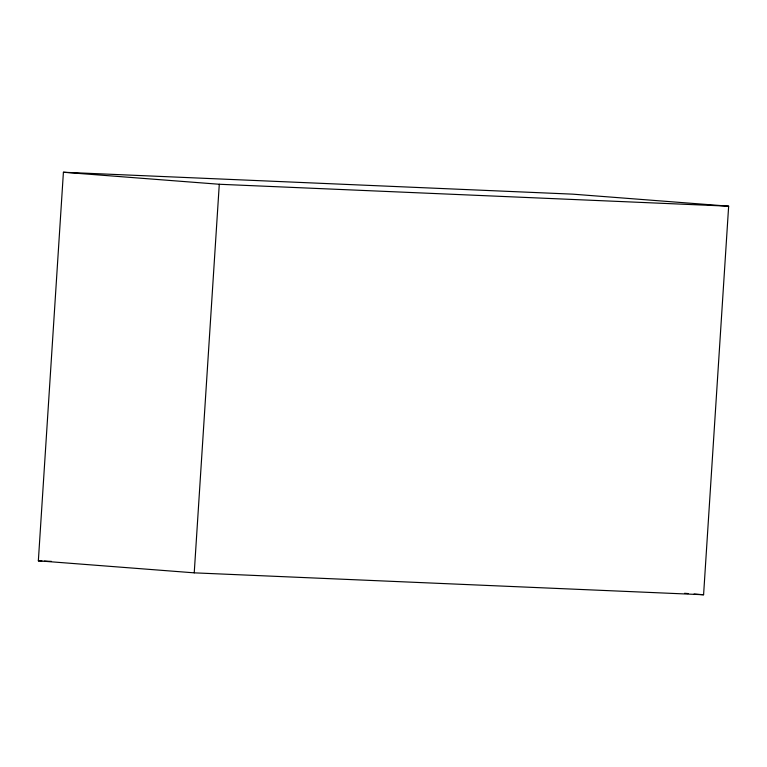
<?xml version="1.0" encoding="UTF-8"?>
<svg xmlns="http://www.w3.org/2000/svg" width="767" height="767" viewBox="0 0 767 767"><rect width="100%" height="100%" fill="white"/><g stroke="black" fill="none" stroke-linecap="round" stroke-linejoin="round"><path stroke-width="1.15" d="M38.35 560.821L63.412 172.249L572.767 194.156L728.65 206.179L703.588 594.751L194.233 572.844L38.35 560.821L41.936 560.974M194.233 572.844L219.285 184.262L728.65 206.179M44.333 561.08L51.504 561.386M63.412 172.249L219.285 184.262M684.548 593.284L688.124 593.562M694.068 594.022L703.588 594.751"/></g></svg>
